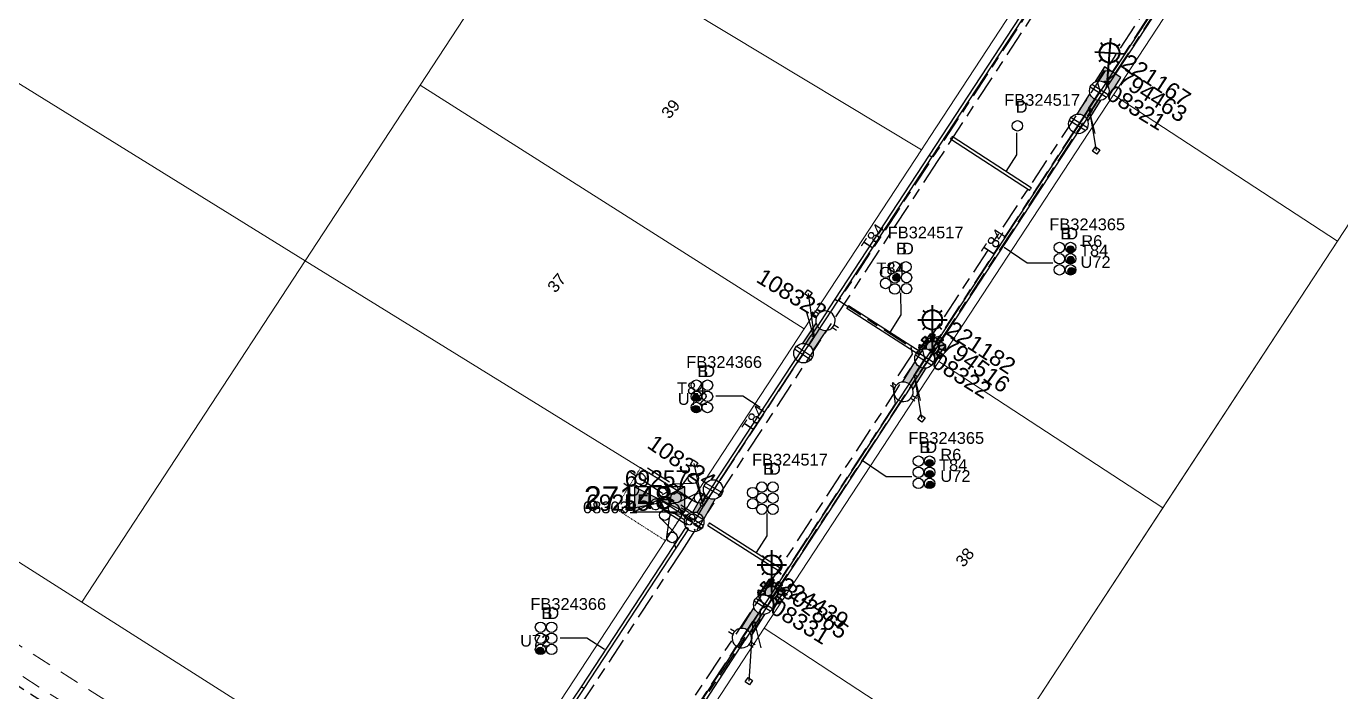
# Model space of a CAD drawing. Header units: metres. Extents: x 0 to 294317, y 0 to 6233398.
# Drawn here: x 292763.1 to 292964.3, y 6232095.5 to 6232197.4 of the extents above; entities that cross this region are included whole.
import ezdxf
from ezdxf.enums import TextEntityAlignment as Align

# ---------------------------------------------------------------- set-up
doc = ezdxf.new("R2010")
doc.units = ezdxf.units.M
for name, pattern in [('Cable Exist UG', [8.2, 4, -1.2, 1.8, -1.2]), ('Dash', [5, 3, -2]), ('HIDDEN', [0.375, 0.25, -0.125]), ('HIDDEN2', [0.1875, 0.125, -0.0625])]:
    doc.linetypes.add(name, pattern=pattern)
doc.layers.get('0').update_dxf_attribs({"color": 6})
for name, color, linetype in [('_User Miscellaneous2', 7, 'Continuous'), ('Duct_SP_EXT', 7, 'Continuous'), ('Equip_HV_EXT', 7, 'Continuous'), ('Equip_LV_EXT', 7, 'Continuous'), ('Equip_SP_SL_EXT', 7, 'Continuous'), ('Mains_HV_EXT', 7, 'Continuous'), ('Mains_LV_EXT', 7, 'Continuous'), ('Mains_SL_EXT', 7, 'Continuous'), ('Services_SP_EXT', 7, 'Continuous'), ('Sub_SP_EXT', 7, 'Continuous'), ('SupportsUG_SP_LV_EXT', 7, 'Continuous'), ('SupportsUG_SP_LV_SL_EXT', 7, 'Continuous'), ('Trench_SP_EXT', 7, 'Continuous')]:
    doc.layers.add(name, color=color, linetype=linetype)
for name, color, linetype, lineweight in [('Cadastre Buildings_SP_EXT', 9, 'Continuous', 5), ('Cadastre Developer_SP_EXT', 9, 'Continuous', 5), ('Cadastre Land Parcels_SP_EXT', 9, 'Continuous', 5), ('Cadastre Other Property_SP_EXT', 9, 'HIDDEN', 5), ('Cadastre Roads_SP_EXT', 9, 'Continuous', 5)]:
    doc.layers.add(name, color=color, linetype=linetype, lineweight=lineweight)
doc.styles.add('COLUMN_LABEL', font='arial.ttf')
doc.styles.add('iecARIAL', font='arial.ttf', dxfattribs={"height": 2})
doc.styles.add('POLE_LABEL', font='arial.ttf')
doc.styles.get("Standard").update_dxf_attribs({"font": 'arial.ttf'})
doc.styles.add('SWITCH_LABEL', font='arial.ttf', dxfattribs={"height": 2.5})

# ---------------------------------------------------------------- blocks, each defined once
blk = doc.blocks.new('SUB_PADMOUNT_EXT')
for points in [[(0, 0), (-3.84, 1.92), (-3.84, -1.92)], [(0, 0), (3.84, 1.92), (3.84, -1.92)]]:
    blk.add_hatch(color=256).paths.add_polyline_path(points)
for p, q in [((3.84, 1.92), (-3.84, -1.92)), ((-3.84, 1.92), (3.84, -1.92))]:
    blk.add_line(p, q)
blk.add_lwpolyline([(-3.84, -1.92), (3.84, -1.92), (3.84, 1.92), (-3.84, 1.92)], close=True)
for tag, height, flags, p in [('ASSET_NUM', 3.5, 8, (2, 2)), ('STREET_CODE', 0.2, 9, (1.5, 0)), ('CONSTRUCTED_VOLTAGE', 0.2, 9, (1.5, -0.2)), ('OPERATING_VOLTAGE', 0.2, 9, (1.5, -0.6)), ('ORIENTATION', 0.2, 9, (1.5, -0.8)), ('OWNED_BY', 0.2, 9, (1.5, -1)), ('OPERATED_BY', 0.2, 9, (1.5, -1.2)), ('SECONDARY_VOLTAGE', 0.2, 9, (1.5, -1.6)), ('STATE', 0.2, 9, (1.5, -1.8)), ('NO_PHASES', 0.2, 9, (1.5, -0.4)), ('MAINTAINED_BY', 0.2, 9, (1.5, -1.4)), ('PARENT', 0.2, 9, (1.5, -2)), ('SUBSTATION_TYPE', 0.2, 9, (1.5, -2.2)), ('STREETNAME', 0.2, 9, (1.5, -3)), ('SUBURB', 0.2, 9, (1.5, -3.2)), ('Z', 0.2, 1, (1.5, -3.6)), ('USAGE', 0.2, 9, (1.5, -2.4)), ('LEGEND', 0.2, 9, (1.5, -2.6)), ('LOCATION', 0.2, 9, (1.5, -2.8)), ('NOTES', 0.2, 9, (1.5, -3.4))]:
    blk.add_attdef(tag, text='', height=height, dxfattribs=dict(flags=flags)).set_placement(p, align=Align.MIDDLE_LEFT)
blk = doc.blocks.new('COLUMN_EXT')
blk.add_hatch(color=256).paths.add_polyline_path([(-1.49, 1.48), (-1.49, -1.49), (1.48, -1.49), (1.48, 1.48)])
blk.add_lwpolyline([(-1.49, -1.49), (1.48, -1.49), (1.48, 1.48), (-1.49, 1.48)], close=True)
for tag, height, style, flags, p in [('ASSET_NUM', 2.5, 'COLUMN_LABEL', 8, (2, 2)), ('STRUCTURE_PLANT_NUMBER', 0.2, 'POLE_LABEL', 9, (1.81, 0.03)), ('STREET_CODE', 0.2, 'COLUMN_LABEL', 9, (1.81, -0.2))]:
    blk.add_attdef(tag, text='', height=height, dxfattribs=dict(style=style, flags=flags)).set_placement(p, align=Align.MIDDLE_LEFT)
at = {"flags": 9}
for tag, p in [('COLUMN_TYPE', (1.81, -0.4)), ('OWNED_BY', (1.81, -0.6)), ('STATE', (1.81, -0.8)), ('USAGE', (1.81, -1)), ('STREETNAME', (1.81, -1.6)), ('SUBURB', (1.81, -1.8)), ('LEGEND', (1.81, -1.2)), ('LOCATION', (1.81, -1.4)), ('NOTES', (1.81, -2))]:
    blk.add_attdef(tag, text='', height=0.2, dxfattribs=at).set_placement(p, align=Align.MIDDLE_LEFT)
at = {"flags": 1}
blk.add_attdef('Z', (1.81, -2.35), '', height=0.2, dxfattribs=at)
blk = doc.blocks.new('PILLAR_EXT')
blk.add_hatch(color=256).paths.add_polyline_path([(-2.475, 0.99), (-2.475, -0.99), (2.475, -0.99), (2.475, 0.99)])
blk.add_lwpolyline([(-2.475, -0.99), (2.475, -0.99), (2.475, 0.99), (-2.475, 0.99)], close=True)
at = {"style": 'iecARIAL', "flags": 8}
blk.add_attdef('ASSET_NUM', (1.5, 3.5), '', height=2.5, dxfattribs=at)
for tag, p, flags in [('OWNED_BY', (0, -0.2), 9), ('STATE', (0, -0.4), 9), ('SUPPORT_TYPE', (0, -0.6), 9), ('STREETNAME', (0, -1.8), 9), ('SUBURB', (0, -2), 1), ('USAGE', (0, -0.8), 9), ('LEGEND', (0, -1), 9), ('LOCATION', (0, -1.2), 9), ('NOTES', (0, -1.4), 9), ('PARENT', (0, -1.6), 9)]:
    blk.add_attdef(tag, p, '', height=0.2, dxfattribs=dict(flags=flags))
blk = doc.blocks.new('DUCT_EXT')
blk.add_circle((0, 0.8), 0.8)
at = {"flags": 1}
blk.add_attdef('Z', (0, 0), '', height=0.2, dxfattribs=at)
at = {"flags": 9}
for tag, p in [('DUCT_CODE', (0, 0)), ('XSECT_TYPE', (0, -0.2)), ('STATE', (0, -0.6)), ('FB_REFERENCE', (0, -0.4)), ('NOTES', (0, -0.8))]:
    blk.add_attdef(tag, text='', height=0.2, dxfattribs=at).set_placement(p, align=Align.MIDDLE_LEFT)
blk = doc.blocks.new('SL_LANTERN_EXT')
at = {"lineweight": 40}
for p, q in [((0, 1.97), (0, 6.47)), ((-2.25, 4.22), (2.25, 4.22)), ((-1.46, 5.68), (-1.06, 5.28)), ((1.46, 5.68), (1.06, 5.28)), ((-1.46, 2.76), (-1.06, 3.16)), ((0, 0), (0, 2.72)), ((1.46, 2.76), (1.06, 3.16))]:
    blk.add_line(p, q, dxfattribs=at)
blk.add_circle((0, 4.22), 1.5, dxfattribs=at)
at = {"style": 'iecARIAL', "flags": 8}
blk.add_attdef('ASSET_NUM', (1.5, 1.5), '', height=2.5, dxfattribs=at)
for tag, p, height, flags in [('OPERATING_VOLTAGE', (0.98, -1.65), 0.2, 9), ('ORIENTATION', (0.98, -1.85), 0.2, 9), ('OWNED_BY', (0.98, -2.05), 0.2, 9), ('CONSTRUCTED_VOLTAGE', (0.98, -0.65), 0.2, 9), ('CONTROL_TYPE', (0.98, -0.85), 0.2, 9), ('LANTERN_PURPOSE', (0.98, -1.05), 0.2, 9), ('LANTERN_TYPE', (0.98, -1.25), 0.2, 9), ('NO_PHASES', (0.98, -1.45), 0.2, 9), ('LNUMBER', (2.18, -3.25), 2.5, 8), ('STATE', (0.98, -2.25), 0.2, 9), ('USAGE', (0.98, -2.45), 0.2, 9), ('CEXIST', (0.98, -2.65), 0.2, 9), ('CNEW', (0.98, -2.85), 0.2, 9), ('CNUMBER', (0.98, -3.05), 0.2, 9), ('CREMOVE', (0.98, -3.25), 0.2, 9), ('CREPLACE', (0.98, -3.45), 0.2, 9), ('LKINGHEIGHT', (0.98, -3.65), 0.2, 9), ('LBRACKET', (0.98, -3.85), 0.2, 9), ('LBRACKETVOCAB', (0.98, -4.05), 0.2, 9), ('LCATEGORY', (0.98, -4.25), 0.2, 9), ('LCHARGE1', (0.98, -4.45), 0.2, 9), ('LCHARGE1PERCENT', (0.98, -4.65), 0.2, 9), ('LCHARGE2', (0.98, -4.85), 0.2, 9), ('LCHARGE2PERCENT', (0.98, -5.05), 0.2, 9), ('LCHARGE3', (0.98, -5.25), 0.2, 9), ('LCHARGE3PERCENT', (0.98, -5.45), 0.2, 9), ('LEXIST', (0.98, -5.65), 0.2, 9), ('LLAMP', (0.98, -5.85), 0.2, 9), ('LLAMPVOCAB', (0.98, -6.05), 0.2, 9), ('LMAST', (0.98, -6.25), 0.2, 9), ('LMASTVOCAB', (0.98, -6.45), 0.2, 9), ('LNEW', (0.98, -6.65), 0.2, 9), ('LANTNUMBER', (0.98, -6.85), 0.2, 9), ('LOUTREACH', (0.98, -7.25), 0.2, 9), ('LOUTREACHVOCAB', (0.98, -7.45), 0.2, 9), ('LRATECODE', (0.98, -7.65), 0.2, 9), ('LREMOVE', (0.98, -7.85), 0.2, 9), ('LREPLACE', (0.98, -8.05), 0.2, 9), ('STREETNAME', (0.98, -9.25), 0.2, 9), ('SUBURB', (0.98, -9.45), 0.2, 1), ('LTYPE', (0.98, -8.25), 0.2, 9), ('LTYPEVOCAB', (0.98, -8.45), 0.2, 9), ('LEGEND', (0.98, -8.65), 0.2, 9), ('LOCATION', (0.98, -8.85), 0.2, 9), ('NOTES', (0.98, -9.05), 0.2, 9)]:
    blk.add_attdef(tag, p, '', height=height, dxfattribs=dict(flags=flags))
blk = doc.blocks.new('SL_NIGHTWATCH_EXT')
at = {"lineweight": 40}
h = blk.add_hatch(color=256, dxfattribs=at)
h.paths.add_polyline_path([(0.39, 1.96, 0.098491), (-0.39, 1.96), (-0.2, 0.98, -0.098491), (0.19, 0.98)])
h.paths.add_polyline_path([(0.55, 0.83, -0.098491), (0.83, 0.56), (1.66, 1.11, 0.098491), (1.11, 1.66)])
h.paths.add_polyline_path([(0.98, 0.2, -0.098491), (0.98, -0.19), (1.96, -0.39, 0.098491), (1.96, 0.39)])
h.paths.add_polyline_path([(0.83, -0.55, -0.098491), (0.56, -0.83), (1.11, -1.66, 0.098491), (1.66, -1.11)])
h.paths.add_polyline_path([(-0.19, -0.98), (-0.39, -1.96, 0.098491), (0.39, -1.96), (0.2, -0.98, -0.098491)])
h.paths.add_polyline_path([(-0.83, -0.56), (-1.66, -1.11, 0.098491), (-1.11, -1.66), (-0.55, -0.83, -0.098491)])
h.paths.add_polyline_path([(-0.98, 0.19), (-1.96, 0.39, 0.098491), (-1.96, -0.39), (-0.98, -0.2, -0.098491)])
h.paths.add_polyline_path([(-1.11, 1.66, 0.098491), (-1.66, 1.11), (-0.83, 0.55, -0.098491), (-0.56, 0.83)])
for p, q in [((-1.16, 1.63), (-1.16, 1.63, 0)), ((-1.1, 1.64), (-1.1, 1.64, 0)), ((1.08, 1.63), (1.08, 1.63, 0)), ((-0.86, -0.57), (-0.86, -0.57, 0)), ((0.82, -0.57), (0.82, -0.57, 0)), ((1.13, -1.65), (1.13, -1.65, 0)), ((1.96, -0.37), (1.96, -0.37, 0))]:
    blk.add_line(p, q, dxfattribs=at)
for points in [[(-0.98, 0.19, 0.098491), (-0.98, -0.2), (-1.96, -0.39, -0.098491), (-1.96, 0.39)], [(-0.56, 0.83, 0.098491), (-0.83, 0.55), (-1.66, 1.11, -0.098491), (-1.11, 1.66)], [(-0.2, 0.98, -0.098491), (0.19, 0.98), (0.39, 1.96, 0.098491), (-0.39, 1.96)], [(0.83, 0.56), (1.66, 1.11, 0.098491), (1.11, 1.66), (0.55, 0.83, -0.098491)], [(0.98, -0.19), (1.96, -0.39, 0.098491), (1.96, 0.39), (0.98, 0.2, -0.098491)], [(-0.83, -0.56, 0.098491), (-0.55, -0.83), (-1.11, -1.66, -0.098491), (-1.66, -1.11)], [(0.2, -0.98), (0.39, -1.96, -0.098491), (-0.39, -1.96), (-0.19, -0.98, 0.098491)], [(0.56, -0.83), (1.11, -1.66, 0.098491), (1.66, -1.11), (0.83, -0.55, -0.098491)]]:
    blk.add_lwpolyline(points, format="xyb", close=True, dxfattribs=at)
blk.add_circle((0, 0), 1, dxfattribs=at)
blk = doc.blocks.new('CCP_EXT')
at = {"flags": 9}
for tag, p in [('STATE', (0, -1.8)), ('NOTES', (0, -2))]:
    blk.add_attdef(tag, text='', height=0.2, dxfattribs=at).set_placement(p, align=Align.MIDDLE_LEFT)
blk.add_wipeout([(0, 0.57), (0.57, 0), (0, -0.57), (-0.57, 0)])
blk.add_lwpolyline([(-0.57, 0), (0, 0.57), (0.57, 0), (0, -0.57), (-0.57, 0)])
at = {"flags": 1}
blk.add_attdef('Z', (0, 0), '', height=0.2, dxfattribs=at)
at = {"flags": 9}
for tag, p in [('CCP_TYPE', (0, 0)), ('CONSTRUCTED_VOLTAGE', (0, -0.2)), ('OPERATING_VOLTAGE', (0, -0.6)), ('ORIENTATION', (0, -0.8)), ('OWNED_BY', (0, -1)), ('NO_PHASES', (0, -0.4)), ('USAGE', (0, -1.2)), ('LEGEND', (0, -1.4)), ('LIFE_SUPPORT', (0, -1.6))]:
    blk.add_attdef(tag, text='', height=0.2, dxfattribs=at).set_placement(p, align=Align.MIDDLE_LEFT)
blk = doc.blocks.new('LV_UG_DFUSE_CLOSED_EXT')
for points in [[(1, 0), (0, 0)], [(5.04, 0.73), (2.16, -0.72)], [(5.05, -0.71), (2.16, 0.72)], [(6.2, 0.01), (7.2, 0.01)]]:
    blk.add_lwpolyline(points)
for centre in [(1.8, 0), (5.4, 0.01)]:
    blk.add_circle(centre, 0.8)
at = {"flags": 9}
for tag, p in [('ACTUAL_STATUS', (0, 0)), ('CONSTRUCTED_VOLTAGE', (0, -0.2)), ('OPERATING_VOLTAGE', (0, -0.6)), ('ORIENTATION', (0, -0.8)), ('STATE', (0, -1)), ('SWITCH_TYPE', (0, -1.2)), ('NO_PHASES', (0, -0.4)), ('USAGE', (0, -1.4)), ('NOTES', (0, -1.6))]:
    blk.add_attdef(tag, text='', height=0.2, dxfattribs=at).set_placement(p, align=Align.MIDDLE_LEFT)
at = {"flags": 1}
blk.add_attdef('Z', (0, 0), '', height=0.2, dxfattribs=at)
blk = doc.blocks.new('LV_UG_LINKS_CLOSED_EXT')
blk.add_wipeout([(-1.06, 1.06), (-1.18, 0.92), (-1.29, 0.76), (-1.37, 0.59), (-1.43, 0.42), (-1.48, 0.23), (-1.49, 0.05), (-1.49, -0.14), (-1.46, -0.33), (-1.41, -0.51), (-1.33, -0.68), (-1.24, -0.84), (-1.12, -0.99), (-0.99, -1.12), (-0.84, -1.24), (-0.68, -1.33), (-0.51, -1.41), (-0.33, -1.46), (-0.14, -1.49), (0.05, -1.49), (0.23, -1.48), (0.42, -1.43), (0.59, -1.37), (0.76, -1.29), (0.92, -1.18), (1.06, -1.06), (1.18, -0.92), (1.29, -0.76), (1.37, -0.59), (1.43, -0.42), (1.48, -0.23), (1.49, -0.05), (1.49, 0.14), (1.46, 0.33), (1.41, 0.51), (1.33, 0.68), (1.24, 0.84), (1.12, 0.99), (0.99, 1.12), (0.84, 1.24), (0.68, 1.33), (0.51, 1.41), (0.33, 1.46), (0.14, 1.49), (-0.05, 1.49), (-0.23, 1.48), (-0.42, 1.43), (-0.59, 1.37), (-0.76, 1.29), (-0.92, 1.18)])
for p, q in [((-0.25, -1.48), (-0.25, 1.48)), ((0.25, -1.48), (0.25, 1.48))]:
    blk.add_line(p, q)
blk.add_circle((0, 0), 1.5)
at = {"flags": 9}
for tag, p in [('ACTUAL_STATUS', (0, 0)), ('CONSTRUCTED_VOLTAGE', (0, -0.2)), ('OPERATING_VOLTAGE', (0, -0.6)), ('ORIENTATION', (0, -0.8)), ('STATE', (0, -1)), ('SWITCH_TYPE', (0, -1.2)), ('NO_PHASES', (0, -0.4)), ('USAGE', (0, -1.4)), ('NOTES', (0, -1.6))]:
    blk.add_attdef(tag, text='', height=0.2, dxfattribs=at).set_placement(p, align=Align.MIDDLE_LEFT)
at = {"flags": 1}
blk.add_attdef('Z', (0, 0), '', height=0.2, dxfattribs=at)
blk = doc.blocks.new('LV_UG_LINKS_OPEN_EXT')
for p, q in [((-0.25, 1.47), (-0.25, 2.22)), ((0.25, 1.47), (0.25, 2.22)), ((-0.25, -1.47), (-0.25, -2.22)), ((0.25, -1.47), (0.25, -2.22))]:
    blk.add_line(p, q)
at = {"flags": 9}
for tag, p in [('ACTUAL_STATUS', (0, 0)), ('CONSTRUCTED_VOLTAGE', (0, -0.2)), ('OPERATING_VOLTAGE', (0, -0.6)), ('ORIENTATION', (0, -0.8)), ('STATE', (0, -1)), ('SWITCH_TYPE', (0, -1.2)), ('NO_PHASES', (0, -0.4)), ('USAGE', (0, -1.4)), ('NOTES', (0, -1.6))]:
    blk.add_attdef(tag, text='', height=0.2, dxfattribs=at).set_placement(p, align=Align.MIDDLE_LEFT)
at = {"flags": 1}
blk.add_attdef('Z', (0, 0), '', height=0.2, dxfattribs=at)
blk.add_wipeout([(-0.25, 1.47), (-0.43, 1.43), (-0.61, 1.36), (-0.77, 1.28), (-0.93, 1.17), (-1.07, 1.05), (-1.19, 0.9), (-1.29, 0.75), (-1.38, 0.58), (-1.44, 0.4), (-1.48, 0.22), (-1.49, 0.03), (-1.49, -0.16), (-1.45, -0.34), (-1.4, -0.52), (-1.32, -0.69), (-1.23, -0.85), (-1.11, -1), (-0.98, -1.13), (-0.83, -1.24), (-0.66, -1.34), (-0.49, -1.41), (-0.31, -1.46), (-0.13, -1.49), (0.06, -1.49), (0.25, -1.47), (0.43, -1.43), (0.61, -1.36), (0.77, -1.28), (0.93, -1.17), (1.07, -1.05), (1.19, -0.9), (1.29, -0.75), (1.38, -0.58), (1.44, -0.4), (1.48, -0.22), (1.49, -0.03), (1.49, 0.16), (1.45, 0.34), (1.4, 0.52), (1.32, 0.69), (1.23, 0.85), (1.11, 1), (0.98, 1.13), (0.83, 1.24), (0.66, 1.34), (0.49, 1.41), (0.31, 1.46), (0.13, 1.49), (-0.06, 1.49)])
blk.add_lwpolyline([(0, -1.49, 1), (0, 1.49, 1)], format="xyb", close=True)
blk = doc.blocks.new('SWG_HOLEC_SU_EXT')
blk.add_line((1.8, -2), (5.8, -2))
for points in [[(1, 0), (0, 0)], [(6.6, 0), (7.6, 0)]]:
    blk.add_lwpolyline(points)
for points in [[(1.8, -0.8, 1), (1.8, 0.8, 1)], [(5.8, -0.8, 1), (5.8, 0.8, 1)]]:
    blk.add_lwpolyline(points, format="xyb", close=True)
at = {"style": 'SWITCH_LABEL', "flags": 8}
blk.add_attdef('ASSET_NUM', text='', height=2.5, rotation=179.9544, dxfattribs=at).set_placement((-2.4, 0), align=Align.MIDDLE_LEFT)
at = {"flags": 1}
blk.add_attdef('Z', (0, 0), '', height=0.2, dxfattribs=at)
at = {"flags": 9}
for tag, p in [('ACTUAL_STATUS', (0, -0.4)), ('CONSTRUCTED_VOLTAGE', (0, -0.6)), ('OPERATING_VOLTAGE', (0, -1)), ('ORIENTATION', (0, -1.2)), ('OWNED_BY', (0, -1.4)), ('STATE', (0, -1.8)), ('SWITCH_TYPE', (0, -2)), ('NO_PHASES', (0, -0.8)), ('PARENT', (0, -1.6)), ('STREETNAME', (0, -2.6)), ('SUBURB', (0, -2.8)), ('USAGE', (0, -2.2)), ('LOCATION', (0, -2.4)), ('NOTES', (0, -3))]:
    blk.add_attdef(tag, text='', height=0.2, dxfattribs=at).set_placement(p, align=Align.MIDDLE_LEFT)
at = {"style": 'SWITCH_LABEL', "flags": 9}
blk.add_attdef('STREET_CODE', text='', height=0.2, dxfattribs=at).set_placement((0, -0.2), align=Align.MIDDLE_LEFT)
blk = doc.blocks.new('CABLE_LARGE_EXT')
h = blk.add_hatch(color=256)
edge = h.paths.add_edge_path()
edge.add_arc((0, 0.55), 0.55, 0, 360)
blk.add_circle((0, 0.55), 0.55)
at = {"flags": 1}
blk.add_attdef('Z', (0, 0), '', height=0.2, dxfattribs=at)
at = {"flags": 9}
for tag, p in [('COND_CODE', (0, 0)), ('STATE', (0, -0.4)), ('XSECT_SIZE', (0, -0.6)), ('FB_REFERENCE', (0, -0.2)), ('NOTES', (0, -0.8))]:
    blk.add_attdef(tag, text='', height=0.2, dxfattribs=at).set_placement(p, align=Align.MIDDLE_LEFT)

msp = doc.modelspace()

# ---------------------------------------------------------------- linework, layer by layer
at = {"layer": 'Cadastre Buildings_SP_EXT', "linetype": 'Continuous'}
msp.add_lwpolyline([(292990.54, 6232205.36), (292956.26, 6232227.78), (292929.52, 6232186.93), (292963.8, 6232164.51), (292990.54, 6232205.36)], close=True, dxfattribs=at)
msp.add_lwpolyline([(292699.52, 6232155.08), (292771.56, 6232109.23), (292805.75, 6232161.47), (292805.75, 6232161.47), (292723.24, 6232212.63)], dxfattribs=at)
at = {"layer": 'Cadastre Developer_SP_EXT', "linetype": 'Dash'}
msp.add_lwpolyline([(292547.74, 6232237.72), (292549.53, 6232237.37), (292553.07, 6232235.3), (292557.54, 6232232.91), (292788.1, 6232085.97), (292815.67, 6232069.71), (292812.51, 6232065.86), (292811.23, 6232065.56), (292810.05, 6232065.89), (292808.86, 6232066.89), (292802.2, 6232071.54), (292786.15, 6232082.78), (292557.89, 6232228.24), (292549.27, 6232234.16), (292547.76, 6232235.54), (292547.5, 6232237)], dxfattribs=at)
at = {"layer": 'Cadastre Land Parcels_SP_EXT', "linetype": 'Continuous'}
for points in [[(293147.1, 6232333.37), (293096.04, 6232366.57), (293043.15, 6232285.76), (292881.75, 6232039.14), (292933.19, 6232006.61), (293117.3, 6232287.85), (293147.1, 6232333.37)], [(292901.43, 6232180.52), (292934.31, 6232230.75), (292874.99, 6232267.25), (292840.43, 6232214.46), (292900.09, 6232178.47), (292901.43, 6232180.52)], [(292900.09, 6232178.47), (292840.43, 6232214.46), (292823.37, 6232188.39), (292882.15, 6232151.06), (292900.09, 6232178.47)], [(292882.15, 6232151.06), (292823.37, 6232188.39), (292805.75, 6232161.47), (292865.03, 6232124.91), (292882.15, 6232151.06)], [(292937.06, 6232123.65), (292902.78, 6232146.08), (292876.04, 6232105.23), (292910.32, 6232082.8), (292937.06, 6232123.65)]]:
    msp.add_lwpolyline(points, close=True, dxfattribs=at)
for points in [[(292723.24, 6232212.63), (292805.75, 6232161.47), (292823.37, 6232188.39), (292823.37, 6232188.39), (292840.43, 6232214.46), (292756.74, 6232264.89)], [(292844.92, 6232094.19), (292865.03, 6232124.91), (292805.75, 6232161.47), (292771.56, 6232109.23), (292810.8, 6232084.25)], [(292910.32, 6232082.8), (292876.04, 6232105.23), (292856.31, 6232075.08)]]:
    msp.add_lwpolyline(points, dxfattribs=at)
at = {"layer": 'Cadastre Roads_SP_EXT', "linetype": 'Continuous'}
msp.add_lwpolyline([(292813.01, 6232082.98), (292811.26, 6232083.97), (292810.8, 6232084.25), (292771.56, 6232109.23), (292699.52, 6232155.08), (292688.02, 6232132.69), (292788.53, 6232068.78), (292794.21, 6232064.81), (292799.51, 6232060.33), (292813.01, 6232082.98)], close=True, dxfattribs=at)
at = {"layer": 'Duct_SP_EXT'}
for p, q in [((292904.56, 6232180.11), (292904.69, 6232180.31)), ((292904.82, 6232180.51), (292904.69, 6232180.31)), ((292916.92, 6232172.68), (292904.82, 6232180.51)), ((292916.66, 6232172.28), (292904.56, 6232180.11)), ((292901.31, 6232177.67), (292901.51, 6232177.54)), ((292901.71, 6232177.41), (292901.51, 6232177.54)), ((292916.66, 6232172.28), (292916.79, 6232172.48)), ((292916.92, 6232172.68), (292916.79, 6232172.48)), ((292878.2, 6232114.09), (292878.33, 6232114.29)), ((292878.46, 6232114.49), (292878.33, 6232114.29)), ((292848.02, 6232096.26), (292843.04, 6232088.91)), ((292848.42, 6232095.99), (292843.42, 6232088.62)), ((292848.02, 6232096.26), (292848.22, 6232096.13)), ((292848.42, 6232095.99), (292848.22, 6232096.13))]:
    msp.add_line(p, q, dxfattribs=at)
for points in [[(292914.68, 6232181.11), (292914.68, 6232177.72), (292913.04, 6232175.15)], [(292920.24, 6232161.14), (292916.28, 6232161.14), (292912.75, 6232163.51)], [(292896.9, 6232156.59), (292896.93, 6232153.21), (292895.3, 6232150.64)], [(292868.64, 6232140.83), (292872.75, 6232140.83), (292875.44, 6232139.09)], [(292898.66, 6232128.43), (292894.71, 6232128.43), (292891.17, 6232130.8)], [(292876.46, 6232122.79), (292876.46, 6232119.4), (292874.82, 6232116.83)], [(292844.78, 6232103.78), (292848.89, 6232103.78), (292851.58, 6232102.04)]]:
    msp.add_lwpolyline(points, dxfattribs=at)
at = {"layer": 'Mains_HV_EXT', "linetype": 'Cable Exist UG'}
msp.add_lwpolyline([(292729.14, 6232117.2), (292797.44, 6232073.74)], dxfattribs=at)
at = {"layer": 'Trench_SP_EXT', "linetype": 'Cable Exist UG'}
for points in [[(292925.7, 6232184.88), (292926.83, 6232180.27)], [(292883.65, 6232149.87), (292882.4, 6232154.16)], [(292899.01, 6232144.01), (292900.12, 6232139.31)], [(292866.75, 6232123.9), (292865.47, 6232128.3)], [(292866.41, 6232123.97), (292864.28, 6232120.73)], [(292864.58, 6232121.3), (292862.37, 6232122.72)], [(292874.53, 6232106.12), (292875.68, 6232101.6)]]:
    msp.add_lwpolyline(points, dxfattribs=at)

# ---------------------------------------------------------------- block references
at = {"layer": 'Duct_SP_EXT', "rotation": 89.96629108022775}
for p in [(292915.6, 6232182.16), (292895.42, 6232159.72), (292896.82, 6232160.57), (292898.52, 6232160.57), (292895.42, 6232158.02), (292896.82, 6232158.87), (292898.62, 6232158.93), (292898.62, 6232157.23), (292896.82, 6232157.17), (292875.07, 6232125.99), (292876.47, 6232126.84), (292876.47, 6232125.14), (292878.17, 6232126.84), (292878.17, 6232125.14), (292875.07, 6232124.29), (292876.47, 6232123.44), (292878.17, 6232123.44)]:
    msp.add_blockref('DUCT_EXT', p, dxfattribs=at)
at = {"layer": 'Duct_SP_EXT'}
for name, p in [('DUCT_EXT', (292921.23, 6232162.72)), ('DUCT_EXT', (292922.93, 6232162.72)), ('DUCT_EXT', (292921.23, 6232161.01)), ('DUCT_EXT', (292922.93, 6232161.01)), ('CABLE_LARGE_EXT', (292922.93, 6232162.67)), ('CABLE_LARGE_EXT', (292922.95, 6232161.09)), ('DUCT_EXT', (292921.23, 6232159.31)), ('DUCT_EXT', (292922.93, 6232159.31)), ('CABLE_LARGE_EXT', (292923.06, 6232159.37)), ('CABLE_LARGE_EXT', (292896.26, 6232158.36)), ('DUCT_EXT', (292865.65, 6232141.64)), ('DUCT_EXT', (292867.35, 6232141.64)), ('DUCT_EXT', (292865.65, 6232139.93)), ('CABLE_LARGE_EXT', (292865.61, 6232139.96)), ('DUCT_EXT', (292867.35, 6232139.93)), ('DUCT_EXT', (292865.65, 6232138.23)), ('CABLE_LARGE_EXT', (292865.57, 6232138.24)), ('DUCT_EXT', (292867.35, 6232138.23)), ('DUCT_EXT', (292899.65, 6232130.01)), ('DUCT_EXT', (292899.65, 6232128.3)), ('DUCT_EXT', (292901.35, 6232130.01)), ('DUCT_EXT', (292901.35, 6232128.3)), ('CABLE_LARGE_EXT', (292901.35, 6232129.97)), ('DUCT_EXT', (292899.65, 6232126.6)), ('DUCT_EXT', (292901.35, 6232126.6)), ('CABLE_LARGE_EXT', (292901.4, 6232128.28)), ('CABLE_LARGE_EXT', (292901.42, 6232126.63)), ('DUCT_EXT', (292841.79, 6232104.58)), ('DUCT_EXT', (292843.49, 6232104.58)), ('DUCT_EXT', (292841.79, 6232102.88)), ('DUCT_EXT', (292843.49, 6232102.88)), ('DUCT_EXT', (292841.79, 6232101.18)), ('CABLE_LARGE_EXT', (292841.75, 6232101.23)), ('DUCT_EXT', (292843.49, 6232101.18))]:
    msp.add_blockref(name, p, dxfattribs=at)
at = {"layer": 'Equip_LV_EXT'}
for p, rotation in [((292860.73, 6232125.25), 358.9869890820668), ((292860.26, 6232124.26), 287.9999999472952), ((292860.66, 6232124.56), 326.7923531985234)]:
    msp.add_blockref('LV_UG_DFUSE_CLOSED_EXT', p, dxfattribs=dict(at, rotation=rotation))
at = {"layer": 'Equip_SP_SL_EXT'}
ref = msp.add_blockref('SL_LANTERN_EXT', (292928.58, 6232189.13), dxfattribs=dict(at, rotation=355.5925672594767))
ref.add_attrib('ASSET_NUM', '221167', dxfattribs={"layer": '0', "height": 2.5, "rotation": 326.9072, "style": 'iecARIAL'}).set_placement((292930.08, 6232190.63), align=Align.BOTTOM_LEFT)
ref = msp.add_blockref('SL_LANTERN_EXT', (292901.78, 6232148.22), dxfattribs=at)
ref.add_attrib('ASSET_NUM', '221182', dxfattribs={"layer": '0', "height": 2.5, "rotation": 326.8965, "style": 'iecARIAL'}).set_placement((292903.28, 6232149.72), align=Align.BOTTOM_LEFT)
for p in [(292901.78, 6232148.22), (292877.13, 6232110.69)]:
    msp.add_blockref('SL_NIGHTWATCH_EXT', p, dxfattribs=at)
ref = msp.add_blockref('SL_LANTERN_EXT', (292877.19, 6232110.69), dxfattribs=at)
ref.add_attrib('ASSET_NUM', '224439', dxfattribs={"layer": '0', "height": 2.5, "rotation": 328.1416, "style": 'iecARIAL'}).set_placement((292878.69, 6232112.19), align=Align.MIDDLE_LEFT)
at = {"layer": 'Sub_SP_EXT'}
ref = msp.add_blockref('SUB_PADMOUNT_EXT', (292860.02, 6232124.97), dxfattribs=at)
ref.add_attrib('ASSET_NUM', '27148', dxfattribs={"layer": '0', "height": 3.5}).set_placement((292862.02, 6232125.22), align=Align.MIDDLE_RIGHT)
at = {"layer": 'SupportsUG_SP_LV_EXT'}
ref = msp.add_blockref('PILLAR_EXT', (292925.73, 6232185), dxfattribs=dict(at, rotation=237.7514604807785))
ref.add_attrib('ASSET_NUM', '108321', dxfattribs={"layer": '0', "height": 2.5, "rotation": 328.3688, "style": 'iecARIAL'}).set_placement((292927.23, 6232188.5), align=Align.MIDDLE_LEFT)
ref = msp.add_blockref('PILLAR_EXT', (292883.73, 6232149.83), dxfattribs=dict(at, rotation=55.95575417690421))
ref.add_attrib('ASSET_NUM', '108323', dxfattribs={"layer": '0', "height": 2.5, "rotation": 328.5182, "style": 'iecARIAL'}).set_placement((292885.23, 6232153.33), align=Align.MIDDLE_RIGHT)
ref = msp.add_blockref('PILLAR_EXT', (292899, 6232143.99), dxfattribs=dict(at, rotation=237.9781967861827))
ref.add_attrib('ASSET_NUM', '108322', dxfattribs={"layer": '0', "height": 2.5, "rotation": 327.9782, "style": 'iecARIAL'}).set_placement((292900.5, 6232147.49), align=Align.MIDDLE_LEFT)
ref = msp.add_blockref('PILLAR_EXT', (292866.73, 6232123.87), dxfattribs=dict(at, rotation=60.3196721155425))
ref.add_attrib('ASSET_NUM', '108324', dxfattribs={"layer": '0', "height": 2.5, "rotation": 325.2238, "style": 'iecARIAL'}).set_placement((292868.23, 6232127.37), align=Align.MIDDLE_RIGHT)
ref = msp.add_blockref('PILLAR_EXT', (292874.28, 6232106.28), dxfattribs=dict(at, rotation=238.1163828153032))
ref.add_attrib('ASSET_NUM', '108331', dxfattribs={"layer": '0', "height": 2.5, "rotation": 328.3825, "style": 'iecARIAL'}).set_placement((292875.78, 6232109.78), align=Align.MIDDLE_LEFT)
at = {"layer": 'SupportsUG_SP_LV_SL_EXT'}
ref = msp.add_blockref('COLUMN_EXT', (292928.58, 6232189.13), dxfattribs=dict(at, rotation=147.3179438667117))
ref.add_attrib('ASSET_NUM', '794463', dxfattribs={"layer": '0', "height": 2.5, "rotation": 327.5067, "style": 'COLUMN_LABEL'}).set_placement((292930.58, 6232189.88), align=Align.MIDDLE_LEFT)
ref = msp.add_blockref('COLUMN_EXT', (292901.78, 6232148.22), dxfattribs=dict(at, rotation=54.09611901596659))
ref.add_attrib('ASSET_NUM', '794516', dxfattribs={"layer": '0', "height": 2.5, "rotation": 324.0961, "style": 'COLUMN_LABEL'}).set_placement((292903.78, 6232148.97), align=Align.MIDDLE_LEFT)
ref = msp.add_blockref('COLUMN_EXT', (292877.19, 6232110.69), dxfattribs=dict(at, rotation=325.0809862275159))
ref.add_attrib('ASSET_NUM', '802865', dxfattribs={"layer": '0', "height": 2.5, "rotation": 322.7684, "style": 'COLUMN_LABEL'}).set_placement((292879.19, 6232111.44), align=Align.MIDDLE_LEFT)

# ---------------------------------------------------------------- texts
at = {"layer": '_User Miscellaneous2'}
for s, p in [('FB324517', (292912.78, 6232185.23)), ('D', (292914.54, 6232184.17)), ('FB324517', (292894.94, 6232164.93)), ('FB324365', (292919.68, 6232166.17)), ('B', (292921.38, 6232164.77)), ('D', (292922.28, 6232164.77)), ('B', (292896.22, 6232162.46)), ('D', (292897.12, 6232162.46)), ('R6', (292924.58, 6232163.61)), ('T84', (292924.37, 6232162.18)), ('U72', (292924.45, 6232160.4)), ('T84', (292893.21, 6232159.43)), ('FB324366', (292864.1, 6232145.09)), ('B', (292865.8, 6232143.69)), ('D', (292866.7, 6232143.69)), ('T84', (292862.69, 6232141.07)), ('U72', (292862.81, 6232139.43)), ('FB324365', (292898.1, 6232133.46)), ('FB324517', (292874.17, 6232130.14)), ('B', (292899.8, 6232132.06)), ('D', (292900.7, 6232132.06)), ('R6', (292903, 6232130.9)), ('B', (292875.87, 6232128.74)), ('D', (292876.77, 6232128.74)), ('T84', (292902.79, 6232129.31)), ('U72', (292903, 6232127.63)), ('FB324366', (292840.24, 6232108.04)), ('B', (292841.94, 6232106.64)), ('D', (292842.84, 6232106.64)), ('U72', (292838.67, 6232102.41))]:
    msp.add_text(s, height=1.8, dxfattribs=at).set_placement(p)
at = {"layer": 'Cadastre Land Parcels_SP_EXT'}
for s, rotation, p in [('39', 50.5, (292861.51, 6232183.1)), ('37', 50.4998, (292844.07, 6232156.46)), ('38', 50.5033, (292906.55, 6232114.44))]:
    msp.add_text(s, height=1.8, rotation=rotation, dxfattribs=at).set_placement(p)
at = {"layer": 'Mains_LV_EXT'}
for rotation, p in [(56.7525, (292892.3, 6232162.78)), (56.7525, (292910.67, 6232161.98)), (56.7277, (292874, 6232135.01))]:
    msp.add_text('T84', height=1.8, rotation=rotation, dxfattribs=at).set_placement(p)

# ---------------------------------------------------------------- next in the draw order: block references
at = {"layer": 'Services_SP_EXT'}
for p, rotation in [((292926.87, 6232178.37), 99.75146012555128), ((292882.8, 6232156.49), 277.9557540477381), ((292900.09, 6232137.34), 99.97819667697836), ((292865.3, 6232130.44), 282.3196720579674), ((292873.67, 6232097.12), 100.1163831836311)]:
    msp.add_blockref('CCP_EXT', p, dxfattribs=dict(at, rotation=rotation))
msp.add_blockref('CCP_EXT', (292854.79, 6232123.42), dxfattribs=at)

# ---------------------------------------------------------------- next in the draw order: linework, layer by layer
at = {"layer": 'Cadastre Buildings_SP_EXT', "linetype": 'Continuous'}
msp.add_lwpolyline([(292963.8, 6232164.51), (292929.52, 6232186.93), (292902.78, 6232146.08), (292937.06, 6232123.65), (292963.8, 6232164.51)], close=True, dxfattribs=at)
at = {"layer": 'Cadastre Other Property_SP_EXT', "linetype": 'HIDDEN2'}
msp.add_lwpolyline([(292860.91, 6232118.64), (292864.99, 6232124.98), (292857.12, 6232129.83), (292853.27, 6232123.54), (292860.91, 6232118.64)], close=True, dxfattribs=at)
at = {"layer": 'Cadastre Roads_SP_EXT', "linetype": 'Continuous'}
msp.add_lwpolyline([(292876.04, 6232105.23), (292902.78, 6232146.08), (292929.52, 6232186.93), (292956.26, 6232227.78), (292983, 6232268.63), (292988.19, 6232276.56), (292972.52, 6232289.14), (292971.03, 6232286.86), (292968.48, 6232282.96), (292934.31, 6232230.75), (292901.43, 6232180.52), (292900.09, 6232178.47), (292882.15, 6232151.06), (292865.03, 6232124.91), (292844.92, 6232094.19), (292843.49, 6232092), (292856.31, 6232075.08), (292876.04, 6232105.23)], close=True, dxfattribs=at)
at = {"layer": 'Services_SP_EXT'}
msp.add_lwpolyline([(292854.79, 6232123.42), (292860.66, 6232124.56)], dxfattribs=at)

# ---------------------------------------------------------------- next in the draw order: block references
at = {"layer": 'Equip_HV_EXT'}
ref = msp.add_blockref('SWG_HOLEC_SU_EXT', (292860.89, 6232123.21), dxfattribs=dict(at, rotation=146.792353253319))
ref.add_attrib('ASSET_NUM', '69255', dxfattribs={"layer": '0', "height": 2.5, "style": 'SWITCH_LABEL'}).set_placement((292858.49, 6232124.46), align=Align.MIDDLE_RIGHT)
at = {"layer": 'Equip_LV_EXT', "rotation": 27.69947290180796}
msp.add_blockref('LV_UG_DFUSE_CLOSED_EXT', (292860.42, 6232125.67), dxfattribs=at)

# ---------------------------------------------------------------- next in the draw order: texts
at = {"layer": 'Cadastre Other Property_SP_EXT'}
msp.add_text('083031', height=1.8, dxfattribs=at).set_placement((292848.3, 6232122.83))

# ---------------------------------------------------------------- next in the draw order: block references
at = {"layer": 'Equip_LV_EXT'}
for p, rotation in [((292927.33, 6232187.54), 237.7514604807785), ((292882.05, 6232147.35), 55.95575417690421), ((292900.58, 6232146.53), 237.9781967861827), ((292865.31, 6232121.51), 58.86718301093185), ((292875.9, 6232108.84), 238.1163834369773)]:
    msp.add_blockref('LV_UG_LINKS_CLOSED_EXT', p, dxfattribs=dict(at, rotation=rotation))

# ---------------------------------------------------------------- next in the draw order: linework, layer by layer
at = {"layer": 'Duct_SP_EXT'}
for p, q in [((292951, 6232223.38), (292928.58, 6232189.15)), ((292951.41, 6232223.12), (292928.98, 6232188.89)), ((292928.58, 6232189.15), (292928.78, 6232189.02)), ((292928.58, 6232189.15), (292928.78, 6232189.02)), ((292928.98, 6232188.89), (292928.78, 6232189.02)), ((292928.98, 6232188.89), (292928.78, 6232189.02)), ((292901.89, 6232148.19), (292902.09, 6232148.06)), ((292901.92, 6232148.27), (292902.12, 6232148.14)), ((292902.29, 6232147.92), (292902.09, 6232148.06)), ((292902.32, 6232148.01), (292902.12, 6232148.14)), ((292899.67, 6232147.13), (292899.8, 6232147.33)), ((292899.93, 6232147.53), (292899.8, 6232147.33)), ((292864.02, 6232120.71), (292848.02, 6232096.26)), ((292864.43, 6232120.45), (292848.42, 6232095.99)), ((292864.02, 6232120.71), (292864.22, 6232120.58)), ((292864.43, 6232120.45), (292864.22, 6232120.58)), ((292867.39, 6232120.96), (292867.52, 6232121.17)), ((292867.39, 6232120.96), (292878.2, 6232114.09)), ((292867.65, 6232121.37), (292867.52, 6232121.17)), ((292867.65, 6232121.37), (292878.46, 6232114.49))]:
    msp.add_line(p, q, dxfattribs=at)
at = {"layer": 'Mains_SL_EXT', "linetype": 'Cable Exist UG'}
msp.add_lwpolyline([(292928.58, 6232189.13), (292929.64, 6232190.01), (292929.64, 6232190.01), (292949.42, 6232220.12), (292930.09, 6232232.77), (292927.19, 6232234.53)], dxfattribs=at)

# ---------------------------------------------------------------- next in the draw order: block references
at = {"layer": 'Equip_HV_EXT'}
ref = msp.add_blockref('SWG_HOLEC_SU_EXT', (292861.94, 6232124.91), dxfattribs=dict(at, rotation=146.7923532350537))
ref.add_attrib('ASSET_NUM', '69257', dxfattribs={"layer": '0', "height": 2.5, "style": 'SWITCH_LABEL'}).set_placement((292859.54, 6232126.16), align=Align.BOTTOM_CENTER)
at = {"layer": 'Equip_LV_EXT'}
for name, p, rotation in [('LV_UG_LINKS_CLOSED_EXT', (292924.13, 6232182.46), 237.7514604807785), ('LV_UG_LINKS_OPEN_EXT', (292885.41, 6232152.32), 55.95575417690421), ('LV_UG_LINKS_OPEN_EXT', (292897.36, 6232141.43), 237.9781967861827), ('LV_UG_LINKS_CLOSED_EXT', (292868.22, 6232126.47), 60.3196721155425), ('LV_UG_LINKS_OPEN_EXT', (292872.61, 6232103.72), 238.1163834369773)]:
    msp.add_blockref(name, p, dxfattribs=dict(at, rotation=rotation))

# ---------------------------------------------------------------- next in the draw order: linework, layer by layer
at = {"layer": 'Duct_SP_EXT'}
for p, q in [((292935.53, 6232229.96), (292901.31, 6232177.67)), ((292935.93, 6232229.69), (292901.71, 6232177.41)), ((292928.58, 6232189.15), (292925.78, 6232184.88)), ((292928.98, 6232188.89), (292926.18, 6232184.62)), ((292925.84, 6232184.84), (292901.92, 6232148.27)), ((292926.24, 6232184.58), (292902.32, 6232148.01)), ((292925.78, 6232184.88), (292925.98, 6232184.75)), ((292925.84, 6232184.84), (292926.04, 6232184.71)), ((292926.18, 6232184.62), (292925.98, 6232184.75)), ((292926.24, 6232184.58), (292926.04, 6232184.71)), ((292901.31, 6232177.67), (292886.86, 6232155.6)), ((292901.71, 6232177.41), (292887.26, 6232155.33)), ((292886.86, 6232155.6), (292883.23, 6232150.06)), ((292887.26, 6232155.33), (292883.63, 6232149.8)), ((292886.86, 6232155.6), (292887.06, 6232155.46)), ((292886.86, 6232155.6), (292887.06, 6232155.46)), ((292887.26, 6232155.33), (292887.06, 6232155.46)), ((292887.26, 6232155.33), (292887.06, 6232155.46)), ((292888.7, 6232154.19), (292888.83, 6232154.39)), ((292899.67, 6232147.13), (292888.7, 6232154.19)), ((292888.96, 6232154.6), (292888.83, 6232154.39)), ((292899.93, 6232147.53), (292888.96, 6232154.6)), ((292866.25, 6232124.11), (292883.23, 6232150.06)), ((292883.23, 6232150.06), (292883.43, 6232149.93)), ((292883.23, 6232150.06), (292883.43, 6232149.93)), ((292866.65, 6232123.85), (292883.63, 6232149.8)), ((292883.63, 6232149.8), (292883.43, 6232149.93)), ((292883.63, 6232149.8), (292883.43, 6232149.93)), ((292899.1, 6232144), (292901.89, 6232148.19)), ((292899.5, 6232143.74), (292902.29, 6232147.92)), ((292874.35, 6232106.17), (292899.1, 6232144)), ((292899.1, 6232144), (292899.3, 6232143.87)), ((292899.1, 6232144), (292899.3, 6232143.87)), ((292874.75, 6232105.9), (292899.5, 6232143.74)), ((292899.5, 6232143.74), (292899.3, 6232143.87)), ((292899.5, 6232143.74), (292899.3, 6232143.87)), ((292866.25, 6232124.11), (292866.45, 6232123.98)), ((292866.65, 6232123.85), (292866.45, 6232123.98)), ((292872.71, 6232103.68), (292874.41, 6232106.27)), ((292873.11, 6232103.42), (292874.81, 6232106.01)), ((292874.35, 6232106.17), (292874.55, 6232106.03)), ((292874.41, 6232106.27), (292874.61, 6232106.14)), ((292874.75, 6232105.9), (292874.55, 6232106.03)), ((292874.81, 6232106.01), (292874.61, 6232106.14)), ((292854.58, 6232075.97), (292872.72, 6232103.69)), ((292855.01, 6232075.75), (292873.12, 6232103.43)), ((292872.71, 6232103.68), (292872.91, 6232103.55)), ((292872.72, 6232103.69), (292872.92, 6232103.56)), ((292873.11, 6232103.42), (292872.91, 6232103.55)), ((292873.12, 6232103.43), (292872.92, 6232103.56))]:
    msp.add_line(p, q, dxfattribs=at)
at = {"layer": 'Mains_HV_EXT', "linetype": 'Cable Exist UG'}
msp.add_lwpolyline([(292931.7, 6232236.28), (292932.44, 6232234.22), (292937.78, 6232230.72), (292937.78, 6232230.72), (292902.6, 6232176.83), (292866.64, 6232121.89), (292861.94, 6232124.91), (292860.06, 6232124.87)], dxfattribs=at)
for points in [[(292950.67, 6232224.86), (292878.41, 6232114.49), (292857.48, 6232082.91), (292857.48, 6232082.91), (292854.95, 6232078.18), (292852.92, 6232073.49), (292851.24, 6232068.82), (292850.87, 6232067.01), (292850.92, 6232064.67), (292850.92, 6232064.67, 0.15168), (292854.46, 6232057.81), (292854.46, 6232057.81), (292858.92, 6232052.81), (292868.11, 6232044.45), (292870.93, 6232042.49), (292870.93, 6232042.49), (292874.94, 6232039.93), (292880.71, 6232036.27), (292874.68, 6232026.86), (292875.76, 6232026.25)], [(292860.02, 6232124.97), (292860.89, 6232123.21), (292865.46, 6232120.27), (292863.44, 6232117.1), (292863.44, 6232117.1), (292844.67, 6232088.54), (292841.97, 6232085.27), (292841.92, 6232085.21), (292841.92, 6232085.21, -0.073284), (292833.22, 6232078.27), (292833.22, 6232078.27, -0.088594), (292829.08, 6232076.43), (292829.08, 6232076.43), (292822.09, 6232076.47), (292851.08, 6232058.98), (292851.08, 6232058.98, 0.039585), (292853.87, 6232055.45), (292853.87, 6232055.45), (292857.49, 6232051.41), (292866.87, 6232042.88), (292869.82, 6232040.83), (292876.22, 6232036.68), (292870.83, 6232028.24), (292874.45, 6232025.98)]]:
    msp.add_lwpolyline(points, format="xyb", dxfattribs=at)
at = {"layer": 'Mains_LV_EXT', "linetype": 'Cable Exist UG'}
for points in [[(292931.65, 6232236.01), (292931.21, 6232231.44), (292948.73, 6232219.97), (292948.36, 6232219.45), (292948.36, 6232219.45), (292929.34, 6232190.47), (292928.01, 6232190.6), (292927, 6232188.96), (292927.39, 6232187.5), (292925.64, 6232184.82)], [(292939.02, 6232234.3), (292937.47, 6232231.76), (292937.16, 6232231.28), (292887.45, 6232155.39), (292887.45, 6232155.39), (292898.47, 6232148.3), (292898.69, 6232147.19), (292898.69, 6232147.19), (292895.67, 6232142.63), (292896.06, 6232139.59), (292896.06, 6232139.59), (292878.12, 6232112.13), (292876.52, 6232112.14), (292875.11, 6232110.14), (292876, 6232108.82), (292874.28, 6232106.28)], [(292925.7, 6232184.78), (292923.9, 6232182.02), (292923.9, 6232182.02), (292902.87, 6232149.9), (292901.07, 6232149.52), (292900.18, 6232148.27), (292900.58, 6232146.53), (292898.9, 6232143.85)], [(292866.73, 6232123.87), (292869.3, 6232127.83), (292869.3, 6232127.83), (292883.73, 6232149.83)], [(292860.02, 6232124.97), (292861.65, 6232123.91), (292865.31, 6232121.51), (292865.31, 6232121.51), (292866.7, 6232123.82)], [(292854.52, 6232076), (292874.28, 6232106.28)]]:
    msp.add_lwpolyline(points, dxfattribs=at)
at = {"layer": 'Mains_SL_EXT', "linetype": 'Cable Exist UG'}
for points in [[(292901.78, 6232148.22), (292903.08, 6232149.33), (292903.08, 6232149.33), (292928.4, 6232187.98), (292928.65, 6232189.09)], [(292875.49, 6232108.16), (292876.63, 6232108.87), (292877.43, 6232110.17), (292877.43, 6232110.17), (292901.54, 6232146.96), (292901.78, 6232148.22)], [(292853.53, 6232073.24), (292854.6, 6232074.61), (292854.6, 6232074.61), (292854.85, 6232075.23), (292856.06, 6232077.37), (292856.86, 6232078.68), (292857.8, 6232080.46), (292858.86, 6232082.26), (292859.36, 6232083.04), (292860.21, 6232084.36), (292873.71, 6232104.73), (292874.28, 6232104.67), (292875.35, 6232106.35), (292875.49, 6232108.16)]]:
    msp.add_lwpolyline(points, dxfattribs=at)
at = {"layer": 'Services_SP_EXT'}
for points in [[(292925.73, 6232185), (292926.87, 6232178.37)], [(292883.73, 6232149.83), (292882.8, 6232156.49)], [(292899, 6232143.99), (292900.09, 6232137.34)], [(292866.73, 6232123.87), (292865.3, 6232130.44)], [(292874.28, 6232106.28), (292873.67, 6232097.12)]]:
    msp.add_lwpolyline(points, dxfattribs=at)

# ---------------------------------------------------------------- next in the draw order: texts
at = {"layer": 'Mains_LV_EXT'}
msp.add_text('T84', height=1.8, rotation=328.9269, dxfattribs=at).set_placement((292862.38, 6232122.25))

doc.saveas('drawing.dxf')
